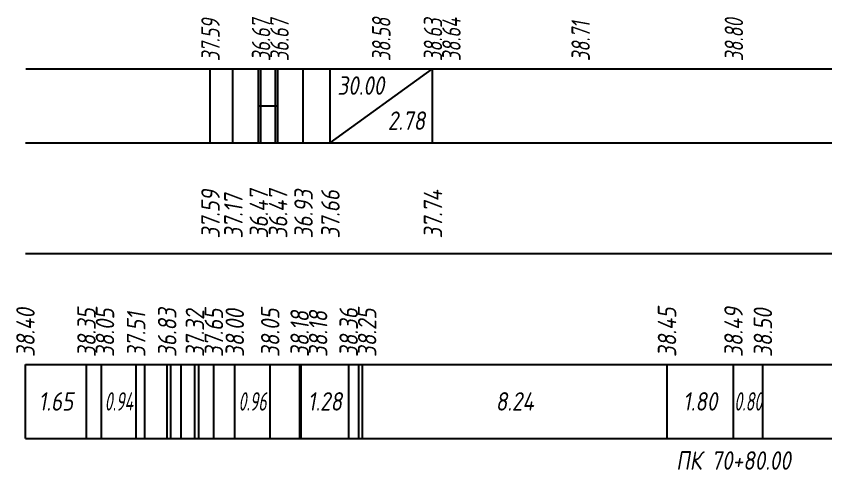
# Model space of a CAD drawing. Extents: x -717 to 1451, y -133302 to 233.
# Drawn here: x -336.8 to -227.1, y -111760.9 to -111699.6 of the extents above; entities that cross this region are included whole.
import ezdxf
from ezdxf.enums import TextEntityAlignment as Align

# ---------------------------------------------------------------- set-up
doc = ezdxf.new("R2010")
doc.units = 0
for name, color, linetype in [('Код_510', 7, 'Continuous'), ('Код_514', 1, 'Continuous'), ('Код_516', 1, 'Continuous'), ('Подписи поперечников', 7, 'Continuous'), ('Таблица', 7, 'Continuous')]:
    doc.layers.add(name, color=color, linetype=linetype)
doc.styles.add('М', font='romand.shx', dxfattribs={"width": 0.8, "oblique": 10, "height": 2.5})

msp = doc.modelspace()

# ---------------------------------------------------------------- linework, layer by layer
at = {"layer": 'Код_510'}
for p, q in [((-335.515, -111756.688), (-335.515, -111746.688)), ((-327.248, -111756.688), (-327.248, -111746.688)), ((-325.206, -111756.688), (-325.206, -111746.688)), ((-320.525, -111756.688), (-320.525, -111746.688)), ((-319.354, -111756.688), (-319.354, -111746.688)), ((-316.325, -111756.688), (-316.325, -111746.688)), ((-315.815, -111756.688), (-315.815, -111746.688)), ((-314.444, -111756.688), (-314.444, -111746.688)), ((-312.562, -111756.688), (-312.562, -111746.688)), ((-312.029, -111756.688), (-312.029, -111746.688)), ((-309.997, -111756.688), (-309.997, -111746.688)), ((-307.169, -111756.688), (-307.169, -111746.688)), ((-302.368, -111756.688), (-302.368, -111746.688)), ((-298.383, -111756.688), (-298.383, -111746.688)), ((-298.167, -111756.688), (-298.167, -111746.688)), ((-291.743, -111756.688), (-291.743, -111746.688)), ((-290.355, -111756.688), (-290.355, -111746.688)), ((-289.855, -111756.688), (-289.855, -111746.688)), ((-248.631, -111756.688), (-248.631, -111746.688)), ((-239.631, -111756.688), (-239.631, -111746.688)), ((-235.647, -111756.688), (-235.647, -111746.688))]:
    msp.add_line(p, q, dxfattribs=at)
at = {"layer": 'Код_516'}
for p, q in [((-310.515, -111716.688), (-310.515, -111706.688)), ((-307.412, -111716.688), (-307.412, -111706.688)), ((-307.412, -111716.688), (-307.412, -111706.688)), ((-303.965, -111716.688), (-303.965, -111706.688)), ((-303.662, -111716.688), (-303.662, -111706.688)), ((-301.662, -111716.688), (-301.662, -111706.688)), ((-301.359, -111716.688), (-301.359, -111706.688)), ((-297.912, -111716.688), (-297.912, -111706.688)), ((-297.912, -111716.688), (-297.912, -111706.688)), ((-294.272, -111716.688), (-294.272, -111706.688)), ((-294.272, -111716.688), (-280.381, -111706.688)), ((-280.381, -111716.688), (-280.381, -111706.688)), ((-303.965, -111711.688), (-303.662, -111711.688)), ((-303.662, -111711.688), (-301.662, -111711.688)), ((-301.662, -111711.688), (-301.359, -111711.688))]:
    msp.add_line(p, q, dxfattribs=at)
at = {"layer": 'Таблица'}
for p, q in [((-335.46, -111706.688), (-140.84, -111706.688)), ((-335.515, -111716.688), (-140.894, -111716.688)), ((-335.515, -111731.688), (-140.894, -111731.688)), ((-335.515, -111746.688), (-140.894, -111746.688)), ((-335.515, -111756.688), (-140.894, -111756.688))]:
    msp.add_line(p, q, dxfattribs=at)

# ---------------------------------------------------------------- texts
at = {"layer": 'Код_510', "style": 'М', "oblique": 10, "width": 0.8}
for s, p in [('38.40', (-335.515, -111745.688)), ('38.35', (-327.248, -111745.688)), ('38.05', (-324.748, -111745.688)), ('37.51', (-320.525, -111745.688)), ('36.83', (-316.325, -111745.688)), ('37.32', (-312.562, -111745.688)), ('37.65', (-309.997, -111745.688)), ('38.00', (-307.169, -111745.688)), ('38.05', (-302.368, -111745.688)), ('38.18', (-298.383, -111745.688)), ('38.18', (-295.883, -111745.688)), ('38.36', (-291.743, -111745.688)), ('38.25', (-289.243, -111745.688)), ('38.45', (-248.631, -111745.688)), ('38.49', (-239.631, -111745.688)), ('38.50', (-235.647, -111745.688))]:
    msp.add_text(s, height=2.5, rotation=90, dxfattribs=at).set_placement(p, align=Align.MIDDLE_LEFT)
at = {"layer": 'Код_510', "style": 'М', "oblique": 10}
for s, width, p in [('1.65', 0.8, (-331.381, -111751.688)), ('0.94', 0.6, (-322.865, -111751.688)), ('0.96', 0.6, (-304.769, -111751.688)), ('1.28', 0.8, (-294.955, -111751.688)), ('8.24', 0.8, (-269.243, -111751.688)), ('1.80', 0.8, (-244.131, -111751.688)), ('0.80', 0.6, (-237.639, -111751.688))]:
    msp.add_text(s, height=2.5, dxfattribs=dict(at, width=width)).set_placement(p, align=Align.MIDDLE_CENTER)
at = {"layer": 'Код_514', "style": 'М', "oblique": 10, "width": 0.7}
for s, p in [('37.59', (-310.46, -111705.648)), ('36.67', (-303.608, -111705.648)), ('36.67', (-301.108, -111705.648)), ('38.58', (-287.327, -111705.648)), ('38.63', (-280.327, -111705.648)), ('38.64', (-277.827, -111705.648)), ('38.71', (-260.327, -111705.648)), ('38.80', (-239.577, -111705.648))]:
    msp.add_text(s, height=2.5, rotation=90, dxfattribs=at).set_placement(p, align=Align.MIDDLE_LEFT)
at = {"layer": 'Код_516', "style": 'М', "oblique": 10, "width": 0.8}
msp.add_text('30.00', height=2.5, dxfattribs=at).set_placement((-293.272, -111707.688), align=Align.TOP_LEFT)
msp.add_text('2.78', height=2.5, dxfattribs=at).set_placement((-281.381, -111715.688), align=Align.BOTTOM_RIGHT)
for s, p in [('37.59', (-310.46, -111729.637)), ('36.47', (-303.911, -111729.637)), ('36.47', (-301.305, -111729.637)), ('36.93', (-297.858, -111729.637)), ('37.66', (-294.218, -111729.637)), ('37.74', (-280.327, -111729.637)), ('37.17', (-307.358, -111729.637))]:
    msp.add_text(s, height=2.5, rotation=90, dxfattribs=at).set_placement(p, align=Align.MIDDLE_LEFT)
at = {"layer": 'Подписи поперечников', "style": 'М', "oblique": 10, "width": 0.8}
msp.add_text('ПК 70+80.00', height=2.5, dxfattribs=at).set_placement((-239.631, -111761.688), align=Align.BOTTOM_CENTER)

doc.saveas('drawing.dxf')
